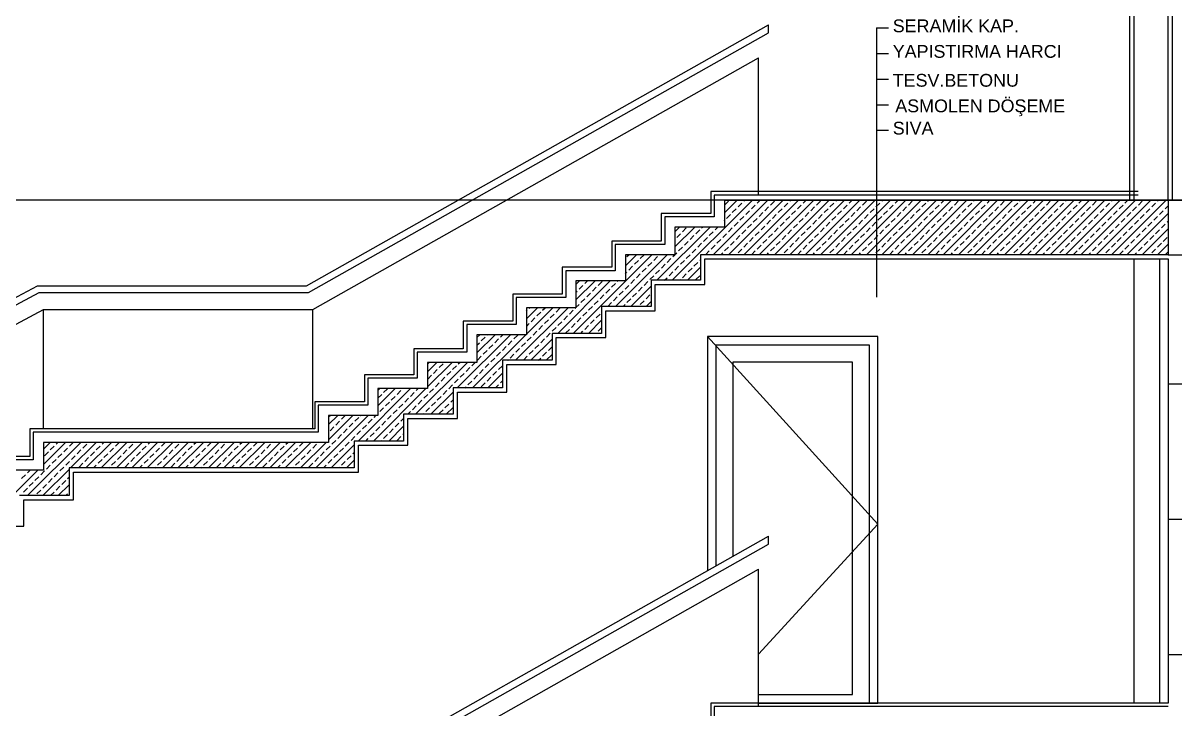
# Model space of a CAD drawing. Header units: millimetres. Extents: x 43168.9 to 43194.6, y -25545.1 to -25543.4.
# Drawn here: x 43184.3743 to 43184.6443, y -25543.894 to -25543.733 of the extents above; entities that cross this region are included whole.
import ezdxf

# ---------------------------------------------------------------- set-up
doc = ezdxf.new("R2010")
doc.units = ezdxf.units.MM
doc.header["$LTSCALE"] = 200
doc.linetypes.add('kesit_$0$HIDDEN2', pattern=[0.1875, 0.125, -0.0625])
for name, color, linetype in [('cam_sgh', 1, 'Continuous'), ('dograma_sgh', 43, 'Continuous'), ('duv_sgh', 4, 'Continuous'), ('gor-4_sgh', 17, 'Continuous'), ('kaplama-gnl_sgh', 30, 'Continuous'), ('kesit_$0$gor-2_sgh', 161, 'Continuous'), ('kesit_$0$izd-alt_sgh', 8, 'kesit_$0$HIDDEN2'), ('kesit_$0$metal-mal._sgh', 122, 'Continuous'), ('kolon-b.a_sgh', 6, 'Continuous'), ('siva_sgh', 145, 'Continuous'), ('tarama-betonarme_sgh', 223, 'Continuous'), ('yazi-malz_sgh', 7, 'Continuous')]:
    doc.layers.add(name, color=color, linetype=linetype)
doc.styles.add('1-200', font='arial.ttf', dxfattribs={"height": 60})

msp = doc.modelspace()

# ---------------------------------------------------------------- linework, layer by layer
at = {"layer": 'cam_sgh'}
for p, q in [((43184.63469, -25543.78836), (43184.63469, -25543.89256)), ((43184.64069, -25543.78836), (43184.64069, -25543.89256)), ((43184.64269, -25543.78836), (43184.64269, -25543.89256))]:
    msp.add_line(p, q, dxfattribs=at)
at = {"layer": 'dograma_sgh', "color": 145}
for p, q in [((43184.53469, -25543.80656), (43184.57469, -25543.85056)), ((43184.57469, -25543.85056), (43184.54669, -25543.88107))]:
    msp.add_line(p, q, dxfattribs=at)
at = {"layer": 'dograma_sgh'}
for p, q in [((43184.57469, -25543.80656), (43184.53469, -25543.80656)), ((43184.53469, -25543.80656), (43184.53469, -25543.86144)), ((43184.57469, -25543.89256), (43184.57469, -25543.80656)), ((43184.57269, -25543.80856), (43184.53669, -25543.80856)), ((43184.53669, -25543.80856), (43184.53669, -25543.86033)), ((43184.57269, -25543.89256), (43184.57269, -25543.80856)), ((43184.56869, -25543.81256), (43184.54069, -25543.81256)), ((43184.54069, -25543.81256), (43184.54069, -25543.8581)), ((43184.56869, -25543.89056), (43184.56869, -25543.81256)), ((43184.54669, -25543.89056), (43184.56869, -25543.89056)), ((43184.54669, -25543.89256), (43184.57469, -25543.89256))]:
    msp.add_line(p, q, dxfattribs=at)
at = {"layer": 'duv_sgh'}
for p, q in [((43184.63471, -25543.77456), (43184.63471, -25543.62513)), ((43184.64271, -25543.77456), (43184.64271, -25543.62624))]:
    msp.add_line(p, q, dxfattribs=at)
at = {"layer": 'gor-4_sgh'}
for p, q in [((43184.64269, -25543.77456), (43184.91271, -25543.77456)), ((43184.64269, -25543.78736), (43184.91271, -25543.78736)), ((43184.91271, -25543.81775), (43184.64269, -25543.81775)), ((43184.91271, -25543.8495), (43184.64269, -25543.8495)), ((43184.91271, -25543.88125), (43184.64269, -25543.88125))]:
    msp.add_line(p, q, dxfattribs=at)
msp.add_arc((43184.37569, -25545.53498), 1.9276, 69.15393, 82.24762, dxfattribs=at)
at = {"layer": 'kaplama-gnl_sgh'}
for p, q in [((43184.63571, -25543.77256), (43184.53549, -25543.77256)), ((43184.53549, -25543.77256), (43184.53549, -25543.77767)), ((43184.63571, -25543.77336), (43184.53629, -25543.77336)), ((43184.53629, -25543.77336), (43184.53629, -25543.77847)), ((43184.53549, -25543.77767), (43184.52389, -25543.77767)), ((43184.52389, -25543.77767), (43184.52389, -25543.78416)), ((43184.53629, -25543.77847), (43184.52469, -25543.77847)), ((43184.52469, -25543.77847), (43184.52469, -25543.78496)), ((43184.52389, -25543.78416), (43184.51229, -25543.78416)), ((43184.51229, -25543.78416), (43184.51229, -25543.79031)), ((43184.52469, -25543.78496), (43184.51309, -25543.78496)), ((43184.51309, -25543.78496), (43184.51309, -25543.79111)), ((43184.51229, -25543.79031), (43184.50069, -25543.79031)), ((43184.50069, -25543.79031), (43184.50069, -25543.79662)), ((43184.51309, -25543.79111), (43184.50149, -25543.79111)), ((43184.50149, -25543.79111), (43184.50149, -25543.79742)), ((43184.50069, -25543.79662), (43184.48909, -25543.79662)), ((43184.48909, -25543.79662), (43184.48909, -25543.80294)), ((43184.50149, -25543.79742), (43184.48989, -25543.79742)), ((43184.48989, -25543.79742), (43184.48989, -25543.80374)), ((43184.48909, -25543.80294), (43184.47749, -25543.80294)), ((43184.47749, -25543.80294), (43184.47749, -25543.80942)), ((43184.48989, -25543.80374), (43184.47829, -25543.80374)), ((43184.47829, -25543.80374), (43184.47829, -25543.81022)), ((43184.47749, -25543.80942), (43184.46589, -25543.80942)), ((43184.46589, -25543.80942), (43184.46589, -25543.81557)), ((43184.47829, -25543.81022), (43184.46669, -25543.81022)), ((43184.46669, -25543.81022), (43184.46669, -25543.81637)), ((43184.46589, -25543.81557), (43184.45429, -25543.81557)), ((43184.45429, -25543.81557), (43184.45429, -25543.82189)), ((43184.46669, -25543.81637), (43184.45509, -25543.81637)), ((43184.45509, -25543.81637), (43184.45509, -25543.82269)), ((43184.45429, -25543.82189), (43184.44269, -25543.82189)), ((43184.44269, -25543.82189), (43184.44269, -25543.8282)), ((43184.45509, -25543.82269), (43184.44349, -25543.82269)), ((43184.44349, -25543.82269), (43184.44349, -25543.829)), ((43184.44269, -25543.8282), (43184.37589, -25543.8282)), ((43184.37589, -25543.8282), (43184.37589, -25543.83469)), ((43184.44349, -25543.829), (43184.37669, -25543.829)), ((43184.37669, -25543.829), (43184.37669, -25543.83549)), ((43184.37589, -25543.83469), (43184.36429, -25543.83469)), ((43184.37669, -25543.83549), (43184.36509, -25543.83549)), ((43184.64271, -25543.89256), (43184.53549, -25543.89256)), ((43184.53549, -25543.89256), (43184.53549, -25543.89767)), ((43184.64271, -25543.89336), (43184.53629, -25543.89336)), ((43184.53629, -25543.89336), (43184.53629, -25543.89847))]:
    msp.add_line(p, q, dxfattribs=at)
at = {"layer": 'kesit_$0$gor-2_sgh'}
for p, q in [((43184.44224, -25543.80025), (43184.54669, -25543.74117)), ((43184.54669, -25543.77336), (43184.54669, -25543.74117)), ((43184.27469, -25543.85548), (43184.37909, -25543.80025)), ((43184.37909, -25543.8282), (43184.37909, -25543.80025)), ((43184.37909, -25543.80025), (43184.44224, -25543.80025)), ((43184.44224, -25543.8282), (43184.44224, -25543.80025)), ((43184.44224, -25543.92025), (43184.54669, -25543.86117)), ((43184.54669, -25543.89336), (43184.54669, -25543.86117))]:
    msp.add_line(p, q, dxfattribs=at)
at = {"layer": 'kesit_$0$izd-alt_sgh'}
msp.add_line((43185.17869, -25543.77456), (43183.58059, -25543.77456), dxfattribs=at)
msp.add_arc((43184.37569, -25545.53498), 1.9204, 66.5372, 82.18826, dxfattribs=at)
at = {"layer": 'kesit_$0$metal-mal._sgh'}
for p, q in [((43184.44076, -25543.79465), (43184.549, -25543.73343)), ((43184.44118, -25543.79625), (43184.549, -25543.73527)), ((43184.549, -25543.73527), (43184.549, -25543.73343)), ((43184.26909, -25543.8521), (43184.3777, -25543.79465)), ((43184.3777, -25543.79465), (43184.44076, -25543.79465)), ((43184.27069, -25543.85307), (43184.3781, -25543.79625)), ((43184.3781, -25543.79625), (43184.44118, -25543.79625)), ((43184.44076, -25543.91465), (43184.549, -25543.85343)), ((43184.549, -25543.85527), (43184.549, -25543.85343)), ((43184.44118, -25543.91625), (43184.549, -25543.85527))]:
    msp.add_line(p, q, dxfattribs=at)
at = {"layer": 'kolon-b.a_sgh'}
for p, q in [((43184.53869, -25543.77456), (43184.53869, -25543.78087)), ((43184.53869, -25543.77456), (43184.64269, -25543.77456)), ((43184.64269, -25543.77456), (43184.64269, -25543.78736)), ((43184.53869, -25543.78087), (43184.52709, -25543.78087)), ((43184.52709, -25543.78087), (43184.52709, -25543.78736)), ((43184.52709, -25543.78736), (43184.51549, -25543.78736)), ((43184.51549, -25543.78736), (43184.51549, -25543.79351)), ((43184.64269, -25543.78736), (43184.53309, -25543.78736)), ((43184.53309, -25543.78736), (43184.53309, -25543.79336)), ((43184.51549, -25543.79351), (43184.50389, -25543.79351)), ((43184.50389, -25543.79351), (43184.50389, -25543.79982)), ((43184.53309, -25543.79336), (43184.52149, -25543.79336)), ((43184.52149, -25543.79336), (43184.52149, -25543.79951)), ((43184.50389, -25543.79982), (43184.49229, -25543.79982)), ((43184.49229, -25543.79982), (43184.49229, -25543.80614)), ((43184.52149, -25543.79951), (43184.50989, -25543.79951)), ((43184.50989, -25543.79951), (43184.50989, -25543.80582)), ((43184.49229, -25543.80614), (43184.48069, -25543.80614)), ((43184.48069, -25543.80614), (43184.48069, -25543.81262)), ((43184.50989, -25543.80582), (43184.49829, -25543.80582)), ((43184.49829, -25543.80582), (43184.49829, -25543.81214)), ((43184.48069, -25543.81262), (43184.46909, -25543.81262)), ((43184.46909, -25543.81262), (43184.46909, -25543.81877)), ((43184.49829, -25543.81214), (43184.48669, -25543.81214)), ((43184.48669, -25543.81214), (43184.48669, -25543.81862)), ((43184.46909, -25543.81877), (43184.45749, -25543.81877)), ((43184.45749, -25543.81877), (43184.45749, -25543.82509)), ((43184.48669, -25543.81862), (43184.47509, -25543.81862)), ((43184.47509, -25543.81862), (43184.47509, -25543.82477)), ((43184.45749, -25543.82509), (43184.44589, -25543.82509)), ((43184.44589, -25543.82509), (43184.44589, -25543.8314)), ((43184.47509, -25543.82477), (43184.46349, -25543.82477)), ((43184.46349, -25543.82477), (43184.46349, -25543.83109)), ((43184.44589, -25543.8314), (43184.37909, -25543.8314)), ((43184.37909, -25543.8314), (43184.37909, -25543.83789)), ((43184.46349, -25543.83109), (43184.45189, -25543.83109)), ((43184.45189, -25543.83109), (43184.45189, -25543.8374)), ((43184.37909, -25543.83789), (43184.36749, -25543.83789)), ((43184.45189, -25543.8374), (43184.38509, -25543.8374)), ((43184.38509, -25543.8374), (43184.38509, -25543.84389)), ((43184.38509, -25543.84389), (43184.37349, -25543.84389))]:
    msp.add_line(p, q, dxfattribs=at)
at = {"layer": 'siva_sgh'}
for p, q in [((43184.63371, -25543.77456), (43184.63371, -25543.62419)), ((43184.64371, -25543.77456), (43184.64371, -25543.62638)), ((43184.53409, -25543.79436), (43184.53409, -25543.78836)), ((43184.53409, -25543.78836), (43184.64269, -25543.78836)), ((43184.52249, -25543.80051), (43184.52249, -25543.79436)), ((43184.52249, -25543.79436), (43184.53409, -25543.79436)), ((43184.51089, -25543.80682), (43184.51089, -25543.80051)), ((43184.51089, -25543.80051), (43184.52249, -25543.80051)), ((43184.49929, -25543.81314), (43184.49929, -25543.80682)), ((43184.49929, -25543.80682), (43184.51089, -25543.80682)), ((43184.48769, -25543.81962), (43184.48769, -25543.81314)), ((43184.48769, -25543.81314), (43184.49929, -25543.81314)), ((43184.47609, -25543.82577), (43184.47609, -25543.81962)), ((43184.47609, -25543.81962), (43184.48769, -25543.81962)), ((43184.46449, -25543.83209), (43184.46449, -25543.82577)), ((43184.46449, -25543.82577), (43184.47609, -25543.82577)), ((43184.45289, -25543.8384), (43184.45289, -25543.83209)), ((43184.45289, -25543.83209), (43184.46449, -25543.83209)), ((43184.38609, -25543.84489), (43184.38609, -25543.8384)), ((43184.38609, -25543.8384), (43184.45289, -25543.8384)), ((43184.37449, -25543.85103), (43184.37449, -25543.84489)), ((43184.37449, -25543.84489), (43184.38609, -25543.84489)), ((43184.36289, -25543.85103), (43184.37449, -25543.85103))]:
    msp.add_line(p, q, dxfattribs=at)
at = {"layer": 'tarama-betonarme_sgh'}
for p, q in [((43184.52646, -25543.79336), (43184.54526, -25543.77456)), ((43184.53606, -25543.78736), (43184.54886, -25543.77456)), ((43184.53869, -25543.77754), (43184.54167, -25543.77456)), ((43184.53874, -25543.7757), (43184.53964, -25543.7748)), ((43184.53965, -25543.78736), (43184.55245, -25543.77456)), ((43184.54188, -25543.77615), (43184.54278, -25543.77525)), ((43184.54323, -25543.7748), (43184.54347, -25543.77456)), ((43184.54324, -25543.78736), (43184.55604, -25543.77456)), ((43184.54502, -25543.7766), (43184.54592, -25543.7757)), ((43184.54637, -25543.77525), (43184.54706, -25543.77456)), ((43184.54683, -25543.78736), (43184.55963, -25543.77456)), ((43184.54951, -25543.7757), (43184.55041, -25543.7748)), ((43184.55042, -25543.78736), (43184.56322, -25543.77456)), ((43184.55266, -25543.77615), (43184.55355, -25543.77525)), ((43184.554, -25543.7748), (43184.55424, -25543.77456)), ((43184.55402, -25543.78736), (43184.56682, -25543.77456)), ((43184.5558, -25543.7766), (43184.5567, -25543.7757)), ((43184.55715, -25543.77525), (43184.55784, -25543.77456)), ((43184.55761, -25543.78736), (43184.57041, -25543.77456)), ((43184.56029, -25543.7757), (43184.56119, -25543.7748)), ((43184.5612, -25543.78736), (43184.574, -25543.77456)), ((43184.56343, -25543.77615), (43184.56433, -25543.77525)), ((43184.56478, -25543.7748), (43184.56502, -25543.77456)), ((43184.56479, -25543.78736), (43184.57759, -25543.77456)), ((43184.56658, -25543.7766), (43184.56747, -25543.7757)), ((43184.56792, -25543.77525), (43184.56861, -25543.77456)), ((43184.56839, -25543.78736), (43184.58119, -25543.77456)), ((43184.57107, -25543.7757), (43184.57196, -25543.7748)), ((43184.57198, -25543.78736), (43184.58478, -25543.77456)), ((43184.57421, -25543.77615), (43184.57511, -25543.77525)), ((43184.57556, -25543.7748), (43184.5758, -25543.77456)), ((43184.57557, -25543.78736), (43184.58837, -25543.77456)), ((43184.57735, -25543.7766), (43184.57825, -25543.7757)), ((43184.5787, -25543.77525), (43184.57939, -25543.77456)), ((43184.57916, -25543.78736), (43184.59196, -25543.77456)), ((43184.58184, -25543.7757), (43184.58274, -25543.7748)), ((43184.58275, -25543.78736), (43184.59555, -25543.77456)), ((43184.58499, -25543.77615), (43184.58588, -25543.77525)), ((43184.58633, -25543.7748), (43184.58657, -25543.77456)), ((43184.58635, -25543.78736), (43184.59915, -25543.77456)), ((43184.58813, -25543.7766), (43184.58903, -25543.7757)), ((43184.58948, -25543.77525), (43184.59017, -25543.77456)), ((43184.58994, -25543.78736), (43184.60274, -25543.77456)), ((43184.59262, -25543.7757), (43184.59352, -25543.7748)), ((43184.59353, -25543.78736), (43184.60633, -25543.77456)), ((43184.59576, -25543.77615), (43184.59666, -25543.77525)), ((43184.59711, -25543.7748), (43184.59735, -25543.77456)), ((43184.59712, -25543.78736), (43184.60992, -25543.77456)), ((43184.5989, -25543.7766), (43184.5998, -25543.7757)), ((43184.60025, -25543.77525), (43184.60094, -25543.77456)), ((43184.60071, -25543.78736), (43184.61351, -25543.77456)), ((43184.6034, -25543.7757), (43184.60429, -25543.7748)), ((43184.60431, -25543.78736), (43184.61711, -25543.77456)), ((43184.60654, -25543.77615), (43184.60744, -25543.77525)), ((43184.60789, -25543.7748), (43184.60813, -25543.77456)), ((43184.6079, -25543.78736), (43184.6207, -25543.77456)), ((43184.60968, -25543.7766), (43184.61058, -25543.7757)), ((43184.61103, -25543.77525), (43184.61172, -25543.77456)), ((43184.61149, -25543.78736), (43184.62429, -25543.77456)), ((43184.61417, -25543.7757), (43184.61507, -25543.7748)), ((43184.61508, -25543.78736), (43184.62788, -25543.77456)), ((43184.61731, -25543.77615), (43184.61821, -25543.77525)), ((43184.61866, -25543.7748), (43184.6189, -25543.77456)), ((43184.61867, -25543.78736), (43184.63147, -25543.77456)), ((43184.62046, -25543.7766), (43184.62136, -25543.7757)), ((43184.6218, -25543.77525), (43184.62249, -25543.77456)), ((43184.62227, -25543.78736), (43184.63507, -25543.77456)), ((43184.62495, -25543.7757), (43184.62585, -25543.7748)), ((43184.62586, -25543.78736), (43184.63866, -25543.77456)), ((43184.62809, -25543.77615), (43184.62899, -25543.77525)), ((43184.62944, -25543.7748), (43184.62968, -25543.77456)), ((43184.62945, -25543.78736), (43184.64225, -25543.77456)), ((43184.63123, -25543.7766), (43184.63213, -25543.7757)), ((43184.63258, -25543.77525), (43184.63327, -25543.77456)), ((43184.63572, -25543.7757), (43184.63662, -25543.7748)), ((43184.63887, -25543.77615), (43184.63977, -25543.77525)), ((43184.64021, -25543.7748), (43184.64046, -25543.77456)), ((43184.64201, -25543.7766), (43184.64269, -25543.77592)), ((43184.53919, -25543.77884), (43184.54008, -25543.77794)), ((43184.54053, -25543.77749), (43184.54143, -25543.7766)), ((43184.54233, -25543.77929), (43184.54323, -25543.77839)), ((43184.54368, -25543.77794), (43184.54457, -25543.77705)), ((43184.54682, -25543.77839), (43184.54772, -25543.77749)), ((43184.54817, -25543.77705), (43184.54906, -25543.77615)), ((43184.54996, -25543.77884), (43184.55086, -25543.77794)), ((43184.55131, -25543.77749), (43184.55221, -25543.7766)), ((43184.55311, -25543.77929), (43184.554, -25543.77839)), ((43184.55445, -25543.77794), (43184.55535, -25543.77705)), ((43184.5576, -25543.77839), (43184.55849, -25543.77749)), ((43184.55894, -25543.77705), (43184.55984, -25543.77615)), ((43184.56074, -25543.77884), (43184.56164, -25543.77794)), ((43184.56209, -25543.77749), (43184.56298, -25543.7766)), ((43184.56388, -25543.77929), (43184.56478, -25543.77839)), ((43184.56523, -25543.77794), (43184.56613, -25543.77705)), ((43184.56837, -25543.77839), (43184.56927, -25543.77749)), ((43184.56972, -25543.77705), (43184.57062, -25543.77615)), ((43184.57152, -25543.77884), (43184.57241, -25543.77794)), ((43184.57286, -25543.77749), (43184.57376, -25543.7766)), ((43184.57466, -25543.77929), (43184.57556, -25543.77839)), ((43184.57601, -25543.77794), (43184.5769, -25543.77705)), ((43184.57915, -25543.77839), (43184.58005, -25543.77749)), ((43184.5805, -25543.77705), (43184.58139, -25543.77615)), ((43184.58229, -25543.77884), (43184.58319, -25543.77794)), ((43184.58364, -25543.77749), (43184.58454, -25543.7766)), ((43184.58543, -25543.77929), (43184.58633, -25543.77839)), ((43184.58678, -25543.77794), (43184.58768, -25543.77705)), ((43184.58992, -25543.77839), (43184.59082, -25543.77749)), ((43184.59127, -25543.77705), (43184.59217, -25543.77615)), ((43184.59307, -25543.77884), (43184.59397, -25543.77794)), ((43184.59441, -25543.77749), (43184.59531, -25543.7766)), ((43184.59621, -25543.77929), (43184.59711, -25543.77839)), ((43184.59756, -25543.77794), (43184.59846, -25543.77705)), ((43184.6007, -25543.77839), (43184.6016, -25543.77749)), ((43184.60205, -25543.77705), (43184.60295, -25543.77615)), ((43184.60384, -25543.77884), (43184.60474, -25543.77794)), ((43184.60519, -25543.77749), (43184.60609, -25543.7766)), ((43184.60699, -25543.77929), (43184.60789, -25543.77839)), ((43184.60833, -25543.77794), (43184.60923, -25543.77705)), ((43184.61148, -25543.77839), (43184.61238, -25543.77749)), ((43184.61282, -25543.77705), (43184.61372, -25543.77615)), ((43184.61462, -25543.77884), (43184.61552, -25543.77794)), ((43184.61597, -25543.77749), (43184.61687, -25543.7766)), ((43184.61776, -25543.77929), (43184.61866, -25543.77839)), ((43184.61911, -25543.77794), (43184.62001, -25543.77705)), ((43184.62225, -25543.77839), (43184.62315, -25543.77749)), ((43184.6236, -25543.77705), (43184.6245, -25543.77615)), ((43184.6254, -25543.77884), (43184.62629, -25543.77794)), ((43184.62674, -25543.77749), (43184.62764, -25543.7766)), ((43184.62854, -25543.77929), (43184.62944, -25543.77839)), ((43184.62989, -25543.77794), (43184.63078, -25543.77705)), ((43184.63303, -25543.77839), (43184.63393, -25543.77749)), ((43184.63304, -25543.78736), (43184.64269, -25543.77771)), ((43184.63438, -25543.77705), (43184.63527, -25543.77615)), ((43184.63617, -25543.77884), (43184.63707, -25543.77794)), ((43184.63752, -25543.77749), (43184.63842, -25543.7766)), ((43184.63932, -25543.77929), (43184.64021, -25543.77839)), ((43184.64066, -25543.77794), (43184.64156, -25543.77705)), ((43184.52287, -25543.79336), (43184.53536, -25543.78087)), ((43184.52709, -25543.78196), (43184.52817, -25543.78087)), ((43184.52709, -25543.78555), (43184.53176, -25543.78087)), ((43184.52886, -25543.78198), (43184.52976, -25543.78109)), ((43184.53335, -25543.78109), (43184.53356, -25543.78087)), ((43184.53649, -25543.78154), (43184.53715, -25543.78087)), ((43184.53869, -25543.77934), (43184.53874, -25543.77929)), ((43184.53964, -25543.78198), (43184.54053, -25543.78109)), ((43184.54098, -25543.78064), (43184.54188, -25543.77974)), ((43184.54413, -25543.78109), (43184.54502, -25543.78019)), ((43184.54547, -25543.77974), (43184.54637, -25543.77884)), ((43184.54727, -25543.78154), (43184.54817, -25543.78064)), ((43184.54862, -25543.78019), (43184.54951, -25543.77929)), ((43184.55041, -25543.78198), (43184.55131, -25543.78109)), ((43184.55176, -25543.78064), (43184.55266, -25543.77974)), ((43184.5549, -25543.78109), (43184.5558, -25543.78019)), ((43184.55625, -25543.77974), (43184.55715, -25543.77884)), ((43184.55804, -25543.78154), (43184.55894, -25543.78064)), ((43184.55939, -25543.78019), (43184.56029, -25543.77929)), ((43184.56119, -25543.78198), (43184.56209, -25543.78109)), ((43184.56253, -25543.78064), (43184.56343, -25543.77974)), ((43184.56568, -25543.78109), (43184.56658, -25543.78019)), ((43184.56702, -25543.77974), (43184.56792, -25543.77884)), ((43184.56882, -25543.78154), (43184.56972, -25543.78064)), ((43184.57017, -25543.78019), (43184.57107, -25543.77929)), ((43184.57196, -25543.78198), (43184.57286, -25543.78109)), ((43184.57331, -25543.78064), (43184.57421, -25543.77974)), ((43184.57645, -25543.78109), (43184.57735, -25543.78019)), ((43184.5778, -25543.77974), (43184.5787, -25543.77884)), ((43184.5796, -25543.78154), (43184.5805, -25543.78064)), ((43184.58094, -25543.78019), (43184.58184, -25543.77929)), ((43184.58274, -25543.78198), (43184.58364, -25543.78109)), ((43184.58409, -25543.78064), (43184.58499, -25543.77974)), ((43184.58723, -25543.78109), (43184.58813, -25543.78019)), ((43184.58858, -25543.77974), (43184.58948, -25543.77884)), ((43184.59037, -25543.78154), (43184.59127, -25543.78064)), ((43184.59172, -25543.78019), (43184.59262, -25543.77929)), ((43184.59352, -25543.78198), (43184.59441, -25543.78109)), ((43184.59486, -25543.78064), (43184.59576, -25543.77974)), ((43184.59801, -25543.78109), (43184.5989, -25543.78019)), ((43184.59935, -25543.77974), (43184.60025, -25543.77884)), ((43184.60115, -25543.78154), (43184.60205, -25543.78064)), ((43184.6025, -25543.78019), (43184.6034, -25543.77929)), ((43184.60429, -25543.78198), (43184.60519, -25543.78109)), ((43184.60564, -25543.78064), (43184.60654, -25543.77974)), ((43184.60878, -25543.78109), (43184.60968, -25543.78019)), ((43184.61013, -25543.77974), (43184.61103, -25543.77884)), ((43184.61193, -25543.78154), (43184.61282, -25543.78064)), ((43184.61327, -25543.78019), (43184.61417, -25543.77929)), ((43184.61507, -25543.78198), (43184.61597, -25543.78109)), ((43184.61642, -25543.78064), (43184.61731, -25543.77974)), ((43184.61956, -25543.78109), (43184.62046, -25543.78019)), ((43184.62091, -25543.77974), (43184.6218, -25543.77884)), ((43184.6227, -25543.78154), (43184.6236, -25543.78064)), ((43184.62405, -25543.78019), (43184.62495, -25543.77929)), ((43184.62585, -25543.78198), (43184.62674, -25543.78109)), ((43184.62719, -25543.78064), (43184.62809, -25543.77974)), ((43184.63034, -25543.78109), (43184.63123, -25543.78019)), ((43184.63168, -25543.77974), (43184.63258, -25543.77884)), ((43184.63348, -25543.78154), (43184.63438, -25543.78064)), ((43184.63483, -25543.78019), (43184.63572, -25543.77929)), ((43184.63662, -25543.78198), (43184.63752, -25543.78109)), ((43184.63664, -25543.78736), (43184.64269, -25543.7813)), ((43184.63797, -25543.78064), (43184.63887, -25543.77974)), ((43184.64111, -25543.78109), (43184.64201, -25543.78019)), ((43184.64246, -25543.77974), (43184.64269, -25543.77951)), ((43184.52751, -25543.78333), (43184.52841, -25543.78243)), ((43184.53065, -25543.78378), (43184.53155, -25543.78288)), ((43184.532, -25543.78243), (43184.5329, -25543.78154)), ((43184.5338, -25543.78423), (43184.5347, -25543.78333)), ((43184.53515, -25543.78288), (43184.53604, -25543.78198)), ((43184.53694, -25543.78468), (43184.53784, -25543.78378)), ((43184.53829, -25543.78333), (43184.53919, -25543.78243)), ((43184.54143, -25543.78378), (43184.54233, -25543.78288)), ((43184.54278, -25543.78243), (43184.54368, -25543.78154)), ((43184.54457, -25543.78423), (43184.54547, -25543.78333)), ((43184.54592, -25543.78288), (43184.54682, -25543.78198)), ((43184.54772, -25543.78468), (43184.54862, -25543.78378)), ((43184.54906, -25543.78333), (43184.54996, -25543.78243)), ((43184.55221, -25543.78378), (43184.55311, -25543.78288)), ((43184.55355, -25543.78243), (43184.55445, -25543.78154)), ((43184.55535, -25543.78423), (43184.55625, -25543.78333)), ((43184.5567, -25543.78288), (43184.5576, -25543.78198)), ((43184.55849, -25543.78468), (43184.55939, -25543.78378)), ((43184.55984, -25543.78333), (43184.56074, -25543.78243)), ((43184.56298, -25543.78378), (43184.56388, -25543.78288)), ((43184.56433, -25543.78243), (43184.56523, -25543.78154)), ((43184.56613, -25543.78423), (43184.56702, -25543.78333)), ((43184.56747, -25543.78288), (43184.56837, -25543.78198)), ((43184.56927, -25543.78468), (43184.57017, -25543.78378)), ((43184.57062, -25543.78333), (43184.57152, -25543.78243)), ((43184.57376, -25543.78378), (43184.57466, -25543.78288)), ((43184.57511, -25543.78243), (43184.57601, -25543.78154)), ((43184.5769, -25543.78423), (43184.5778, -25543.78333)), ((43184.57825, -25543.78288), (43184.57915, -25543.78198)), ((43184.58005, -25543.78468), (43184.58094, -25543.78378)), ((43184.58139, -25543.78333), (43184.58229, -25543.78243)), ((43184.58454, -25543.78378), (43184.58543, -25543.78288)), ((43184.58588, -25543.78243), (43184.58678, -25543.78154)), ((43184.58768, -25543.78423), (43184.58858, -25543.78333)), ((43184.58903, -25543.78288), (43184.58992, -25543.78198)), ((43184.59082, -25543.78468), (43184.59172, -25543.78378)), ((43184.59217, -25543.78333), (43184.59307, -25543.78243)), ((43184.59531, -25543.78378), (43184.59621, -25543.78288)), ((43184.59666, -25543.78243), (43184.59756, -25543.78154)), ((43184.59846, -25543.78423), (43184.59935, -25543.78333)), ((43184.5998, -25543.78288), (43184.6007, -25543.78198)), ((43184.6016, -25543.78468), (43184.6025, -25543.78378)), ((43184.60295, -25543.78333), (43184.60384, -25543.78243)), ((43184.60609, -25543.78378), (43184.60699, -25543.78288)), ((43184.60744, -25543.78243), (43184.60833, -25543.78154)), ((43184.60923, -25543.78423), (43184.61013, -25543.78333)), ((43184.61058, -25543.78288), (43184.61148, -25543.78198)), ((43184.61238, -25543.78468), (43184.61327, -25543.78378)), ((43184.61372, -25543.78333), (43184.61462, -25543.78243)), ((43184.61687, -25543.78378), (43184.61776, -25543.78288)), ((43184.61821, -25543.78243), (43184.61911, -25543.78154)), ((43184.62001, -25543.78423), (43184.62091, -25543.78333)), ((43184.62136, -25543.78288), (43184.62225, -25543.78198)), ((43184.62315, -25543.78468), (43184.62405, -25543.78378)), ((43184.6245, -25543.78333), (43184.6254, -25543.78243)), ((43184.62764, -25543.78378), (43184.62854, -25543.78288)), ((43184.62899, -25543.78243), (43184.62989, -25543.78154)), ((43184.63078, -25543.78423), (43184.63168, -25543.78333)), ((43184.63213, -25543.78288), (43184.63303, -25543.78198)), ((43184.63393, -25543.78468), (43184.63483, -25543.78378)), ((43184.63527, -25543.78333), (43184.63617, -25543.78243)), ((43184.63842, -25543.78378), (43184.63932, -25543.78288)), ((43184.63977, -25543.78243), (43184.64066, -25543.78154)), ((43184.64156, -25543.78423), (43184.64246, -25543.78333)), ((43184.52796, -25543.78647), (43184.52886, -25543.78558)), ((43184.52931, -25543.78513), (43184.53021, -25543.78423)), ((43184.5311, -25543.78692), (43184.532, -25543.78603)), ((43184.53245, -25543.78558), (43184.53335, -25543.78468)), ((43184.53426, -25543.78736), (43184.53515, -25543.78647)), ((43184.53559, -25543.78603), (43184.53649, -25543.78513)), ((43184.53874, -25543.78647), (43184.53964, -25543.78558)), ((43184.54008, -25543.78513), (43184.54098, -25543.78423)), ((43184.54188, -25543.78692), (43184.54278, -25543.78603)), ((43184.54323, -25543.78558), (43184.54413, -25543.78468)), ((43184.54504, -25543.78736), (43184.54592, -25543.78647)), ((43184.54637, -25543.78603), (43184.54727, -25543.78513)), ((43184.54951, -25543.78647), (43184.55041, -25543.78558)), ((43184.55086, -25543.78513), (43184.55176, -25543.78423)), ((43184.55266, -25543.78692), (43184.55355, -25543.78603)), ((43184.554, -25543.78558), (43184.5549, -25543.78468)), ((43184.55581, -25543.78736), (43184.5567, -25543.78647)), ((43184.55715, -25543.78603), (43184.55804, -25543.78513)), ((43184.56029, -25543.78647), (43184.56119, -25543.78558)), ((43184.56164, -25543.78513), (43184.56253, -25543.78423)), ((43184.56343, -25543.78692), (43184.56433, -25543.78603)), ((43184.56478, -25543.78558), (43184.56568, -25543.78468)), ((43184.56659, -25543.78736), (43184.56747, -25543.78647)), ((43184.56792, -25543.78603), (43184.56882, -25543.78513)), ((43184.57107, -25543.78647), (43184.57196, -25543.78558)), ((43184.57241, -25543.78513), (43184.57331, -25543.78423)), ((43184.57421, -25543.78692), (43184.57511, -25543.78603)), ((43184.57556, -25543.78558), (43184.57645, -25543.78468)), ((43184.57737, -25543.78736), (43184.57825, -25543.78647)), ((43184.5787, -25543.78603), (43184.5796, -25543.78513)), ((43184.58184, -25543.78647), (43184.58274, -25543.78558)), ((43184.58319, -25543.78513), (43184.58409, -25543.78423)), ((43184.58499, -25543.78692), (43184.58588, -25543.78603)), ((43184.58633, -25543.78558), (43184.58723, -25543.78468)), ((43184.58814, -25543.78736), (43184.58903, -25543.78647)), ((43184.58948, -25543.78603), (43184.59037, -25543.78513)), ((43184.59262, -25543.78647), (43184.59352, -25543.78558)), ((43184.59397, -25543.78513), (43184.59486, -25543.78423)), ((43184.59576, -25543.78692), (43184.59666, -25543.78603)), ((43184.59711, -25543.78558), (43184.59801, -25543.78468)), ((43184.59892, -25543.78736), (43184.5998, -25543.78647)), ((43184.60025, -25543.78603), (43184.60115, -25543.78513)), ((43184.6034, -25543.78647), (43184.60429, -25543.78558)), ((43184.60474, -25543.78513), (43184.60564, -25543.78423)), ((43184.60654, -25543.78692), (43184.60744, -25543.78603)), ((43184.60789, -25543.78558), (43184.60878, -25543.78468)), ((43184.60969, -25543.78736), (43184.61058, -25543.78647)), ((43184.61103, -25543.78603), (43184.61193, -25543.78513)), ((43184.61417, -25543.78647), (43184.61507, -25543.78558)), ((43184.61552, -25543.78513), (43184.61642, -25543.78423)), ((43184.61731, -25543.78692), (43184.61821, -25543.78603)), ((43184.61866, -25543.78558), (43184.61956, -25543.78468)), ((43184.62047, -25543.78736), (43184.62136, -25543.78647)), ((43184.6218, -25543.78603), (43184.6227, -25543.78513)), ((43184.62495, -25543.78647), (43184.62585, -25543.78558)), ((43184.62629, -25543.78513), (43184.62719, -25543.78423)), ((43184.62809, -25543.78692), (43184.62899, -25543.78603)), ((43184.62944, -25543.78558), (43184.63034, -25543.78468)), ((43184.63125, -25543.78736), (43184.63213, -25543.78647)), ((43184.63258, -25543.78603), (43184.63348, -25543.78513)), ((43184.63572, -25543.78647), (43184.63662, -25543.78558)), ((43184.63707, -25543.78513), (43184.63797, -25543.78423)), ((43184.63887, -25543.78692), (43184.63977, -25543.78603)), ((43184.64021, -25543.78558), (43184.64111, -25543.78468)), ((43184.64023, -25543.78736), (43184.64269, -25543.7849)), ((43184.64202, -25543.78736), (43184.64269, -25543.78669)), ((43184.50322, -25543.80582), (43184.52169, -25543.78736)), ((43184.51313, -25543.79951), (43184.52528, -25543.78736)), ((43184.51549, -25543.78996), (43184.5181, -25543.78736)), ((43184.51584, -25543.78782), (43184.5163, -25543.78736)), ((43184.51763, -25543.78962), (43184.51853, -25543.78872)), ((43184.51898, -25543.78827), (43184.51988, -25543.78737)), ((43184.52078, -25543.79007), (43184.52167, -25543.78917)), ((43184.52212, -25543.78872), (43184.52302, -25543.78782)), ((43184.52347, -25543.78737), (43184.52348, -25543.78736)), ((43184.52527, -25543.78917), (43184.52616, -25543.78827)), ((43184.52661, -25543.78782), (43184.52708, -25543.78736)), ((43184.52709, -25543.78734), (43184.52751, -25543.78692)), ((43184.52841, -25543.78962), (43184.52931, -25543.78872)), ((43184.52976, -25543.78827), (43184.53065, -25543.78737)), ((43184.53155, -25543.79007), (43184.53245, -25543.78917)), ((43184.5329, -25543.78872), (43184.53309, -25543.78853)), ((43184.53785, -25543.78736), (43184.53829, -25543.78692)), ((43184.54863, -25543.78736), (43184.54906, -25543.78692)), ((43184.55941, -25543.78736), (43184.55984, -25543.78692)), ((43184.57018, -25543.78736), (43184.57062, -25543.78692)), ((43184.58096, -25543.78736), (43184.58139, -25543.78692)), ((43184.59173, -25543.78736), (43184.59217, -25543.78692)), ((43184.60251, -25543.78736), (43184.60295, -25543.78692)), ((43184.61329, -25543.78736), (43184.61372, -25543.78692)), ((43184.62406, -25543.78736), (43184.6245, -25543.78692)), ((43184.63484, -25543.78736), (43184.63527, -25543.78692)), ((43184.51549, -25543.79176), (43184.51584, -25543.79141)), ((43184.51629, -25543.79096), (43184.51718, -25543.79007)), ((43184.51808, -25543.79276), (43184.51898, -25543.79186)), ((43184.51943, -25543.79141), (43184.52033, -25543.79052)), ((43184.52257, -25543.79186), (43184.52347, -25543.79096)), ((43184.52392, -25543.79052), (43184.52482, -25543.78962)), ((43184.52572, -25543.79231), (43184.52661, -25543.79141)), ((43184.52706, -25543.79096), (43184.52796, -25543.79007)), ((43184.52886, -25543.79276), (43184.52976, -25543.79186)), ((43184.53006, -25543.79336), (43184.53309, -25543.79032)), ((43184.53021, -25543.79141), (43184.5311, -25543.79052)), ((43184.49963, -25543.80582), (43184.51195, -25543.79351)), ((43184.50389, -25543.79438), (43184.50476, -25543.79351)), ((43184.50389, -25543.79797), (43184.50836, -25543.79351)), ((43184.50461, -25543.79545), (43184.50551, -25543.79456)), ((43184.50596, -25543.79411), (43184.50656, -25543.79351)), ((43184.5091, -25543.79456), (43184.51, -25543.79366)), ((43184.51225, -25543.79501), (43184.51314, -25543.79411)), ((43184.51359, -25543.79366), (43184.51374, -25543.79351)), ((43184.51539, -25543.79545), (43184.51629, -25543.79456)), ((43184.51672, -25543.79951), (43184.52149, -25543.79474)), ((43184.51674, -25543.79411), (43184.51763, -25543.79321)), ((43184.51988, -25543.79456), (43184.52078, -25543.79366)), ((43184.52123, -25543.79321), (43184.52212, -25543.79231)), ((43184.52467, -25543.79336), (43184.52527, -25543.79276)), ((43184.52826, -25543.79336), (43184.52841, -25543.79321)), ((43184.532, -25543.79321), (43184.5329, -25543.79231)), ((43184.50389, -25543.79618), (43184.50416, -25543.7959)), ((43184.50641, -25543.79725), (43184.50731, -25543.79635)), ((43184.50776, -25543.7959), (43184.50865, -25543.79501)), ((43184.50955, -25543.7977), (43184.51045, -25543.7968)), ((43184.5109, -25543.79635), (43184.5118, -25543.79545)), ((43184.51269, -25543.79815), (43184.51359, -25543.79725)), ((43184.51404, -25543.7968), (43184.51494, -25543.7959)), ((43184.51718, -25543.79725), (43184.51808, -25543.79635)), ((43184.51853, -25543.7959), (43184.51943, -25543.79501)), ((43184.52033, -25543.7977), (43184.52123, -25543.7968)), ((43184.48972, -25543.81214), (43184.50204, -25543.79982)), ((43184.49229, -25543.80239), (43184.49486, -25543.79982)), ((43184.49229, -25543.80598), (43184.49845, -25543.79982)), ((43184.49294, -25543.79994), (43184.49306, -25543.79982)), ((43184.49608, -25543.80039), (43184.49665, -25543.79982)), ((43184.49922, -25543.80084), (43184.50012, -25543.79994)), ((43184.50371, -25543.79994), (43184.50384, -25543.79982)), ((43184.50389, -25543.79977), (43184.50461, -25543.79905)), ((43184.50506, -25543.7986), (43184.50596, -25543.7977)), ((43184.50686, -25543.80039), (43184.50776, -25543.7995)), ((43184.5082, -25543.79905), (43184.5091, -25543.79815)), ((43184.51135, -25543.7995), (43184.51225, -25543.7986)), ((43184.51493, -25543.79951), (43184.51539, -25543.79905)), ((43184.51584, -25543.7986), (43184.51674, -25543.7977)), ((43184.51852, -25543.79951), (43184.51853, -25543.7995)), ((43184.51898, -25543.79905), (43184.51988, -25543.79815)), ((43184.52032, -25543.79951), (43184.52149, -25543.79833)), ((43184.49229, -25543.80059), (43184.49249, -25543.80039)), ((43184.49339, -25543.80309), (43184.49428, -25543.80219)), ((43184.49473, -25543.80174), (43184.49563, -25543.80084)), ((43184.49653, -25543.80354), (43184.49743, -25543.80264)), ((43184.49788, -25543.80219), (43184.49878, -25543.80129)), ((43184.50102, -25543.80264), (43184.50192, -25543.80174)), ((43184.50237, -25543.80129), (43184.50327, -25543.80039)), ((43184.50416, -25543.80309), (43184.50506, -25543.80219)), ((43184.50551, -25543.80174), (43184.50641, -25543.80084)), ((43184.50682, -25543.80582), (43184.50989, -25543.80275)), ((43184.50731, -25543.80354), (43184.5082, -25543.80264)), ((43184.50865, -25543.80219), (43184.50955, -25543.80129)), ((43184.49229, -25543.80418), (43184.49294, -25543.80354)), ((43184.49384, -25543.80623), (43184.49473, -25543.80533)), ((43184.49518, -25543.80488), (43184.49608, -25543.80399)), ((43184.49833, -25543.80533), (43184.49922, -25543.80443)), ((43184.49967, -25543.80399), (43184.50057, -25543.80309)), ((43184.50147, -25543.80578), (43184.50237, -25543.80488)), ((43184.50282, -25543.80443), (43184.50371, -25543.80354)), ((43184.50502, -25543.80582), (43184.50551, -25543.80533)), ((43184.50596, -25543.80488), (43184.50686, -25543.80399)), ((43184.5091, -25543.80533), (43184.50989, -25543.80454)), ((43184.47606, -25543.81862), (43184.48854, -25543.80614)), ((43184.47965, -25543.81862), (43184.49213, -25543.80614)), ((43184.48069, -25543.8068), (43184.48136, -25543.80614)), ((43184.48069, -25543.8104), (43184.48495, -25543.80614)), ((43184.48069, -25543.8086), (43184.48126, -25543.80803)), ((43184.48171, -25543.80758), (43184.48261, -25543.80668)), ((43184.48306, -25543.80623), (43184.48315, -25543.80614)), ((43184.48486, -25543.80803), (43184.48575, -25543.80713)), ((43184.4862, -25543.80668), (43184.48674, -25543.80614)), ((43184.488, -25543.80848), (43184.4889, -25543.80758)), ((43184.48935, -25543.80713), (43184.49024, -25543.80623)), ((43184.49114, -25543.80892), (43184.49204, -25543.80803)), ((43184.49249, -25543.80758), (43184.49339, -25543.80668)), ((43184.49332, -25543.81214), (43184.49829, -25543.80716)), ((43184.49563, -25543.80803), (43184.49653, -25543.80713)), ((43184.49698, -25543.80668), (43184.49788, -25543.80578)), ((43184.50861, -25543.80582), (43184.50865, -25543.80578)), ((43184.48216, -25543.81072), (43184.48306, -25543.80982)), ((43184.48351, -25543.80937), (43184.48441, -25543.80848)), ((43184.4853, -25543.81117), (43184.4862, -25543.81027)), ((43184.48665, -25543.80982), (43184.48755, -25543.80892)), ((43184.48845, -25543.81162), (43184.48935, -25543.81072)), ((43184.48979, -25543.81027), (43184.49069, -25543.80937)), ((43184.49294, -25543.81072), (43184.49384, -25543.80982)), ((43184.49428, -25543.80937), (43184.49518, -25543.80848)), ((43184.49608, -25543.81117), (43184.49698, -25543.81027)), ((43184.49691, -25543.81214), (43184.49829, -25543.81076)), ((43184.49743, -25543.80982), (43184.49829, -25543.80896)), ((43184.46632, -25543.82477), (43184.47846, -25543.81262)), ((43184.46909, -25543.81481), (43184.47128, -25543.81262)), ((43184.46909, -25543.8184), (43184.47487, -25543.81262)), ((43184.46909, -25543.81302), (43184.46948, -25543.81262)), ((43184.47183, -25543.81386), (43184.47273, -25543.81297)), ((43184.47498, -25543.81431), (43184.47588, -25543.81342)), ((43184.47632, -25543.81297), (43184.47667, -25543.81262)), ((43184.47947, -25543.81342), (43184.48026, -25543.81262)), ((43184.48081, -25543.81207), (43184.48171, -25543.81117)), ((43184.48261, -25543.81386), (43184.48351, -25543.81297)), ((43184.48396, -25543.81252), (43184.48486, -25543.81162)), ((43184.48575, -25543.81431), (43184.48665, -25543.81342)), ((43184.48793, -25543.81214), (43184.488, -25543.81207)), ((43184.49159, -25543.81207), (43184.49249, -25543.81117)), ((43184.49511, -25543.81214), (43184.49563, -25543.81162)), ((43184.46914, -25543.81656), (43184.47004, -25543.81566)), ((43184.47049, -25543.81521), (43184.47139, -25543.81431)), ((43184.47228, -25543.81701), (43184.47318, -25543.81611)), ((43184.47363, -25543.81566), (43184.47453, -25543.81476)), ((43184.47677, -25543.81611), (43184.47767, -25543.81521)), ((43184.47812, -25543.81476), (43184.47902, -25543.81386)), ((43184.47992, -25543.81656), (43184.48081, -25543.81566)), ((43184.48126, -25543.81521), (43184.48216, -25543.81431)), ((43184.48306, -25543.81701), (43184.48396, -25543.81611)), ((43184.48324, -25543.81862), (43184.48669, -25543.81517)), ((43184.48441, -25543.81566), (43184.4853, -25543.81476)), ((43184.45282, -25543.83109), (43184.46513, -25543.81877)), ((43184.45641, -25543.83109), (43184.46872, -25543.81877)), ((43184.45749, -25543.81923), (43184.45795, -25543.81877)), ((43184.45749, -25543.82282), (43184.46154, -25543.81877)), ((43184.45881, -25543.8197), (43184.45971, -25543.8188)), ((43184.4633, -25543.8188), (43184.46334, -25543.81877)), ((43184.46645, -25543.81925), (43184.46693, -25543.81877)), ((43184.46959, -25543.8197), (43184.47049, -25543.8188)), ((43184.47094, -25543.81835), (43184.47183, -25543.81746)), ((43184.47408, -25543.8188), (43184.47498, -25543.81791)), ((43184.47543, -25543.81746), (43184.47632, -25543.81656)), ((43184.47785, -25543.81862), (43184.47812, -25543.81835)), ((43184.47857, -25543.81791), (43184.47947, -25543.81701)), ((43184.48171, -25543.81835), (43184.48261, -25543.81746)), ((43184.48504, -25543.81862), (43184.48575, -25543.81791)), ((43184.4862, -25543.81746), (43184.48669, -25543.81697)), ((43184.45749, -25543.82102), (43184.45836, -25543.82015)), ((43184.46061, -25543.8215), (43184.46151, -25543.8206)), ((43184.46196, -25543.82015), (43184.46285, -25543.81925)), ((43184.46375, -25543.82195), (43184.46465, -25543.82105)), ((43184.4651, -25543.8206), (43184.466, -25543.8197)), ((43184.4669, -25543.8224), (43184.46779, -25543.8215)), ((43184.46824, -25543.82105), (43184.46914, -25543.82015)), ((43184.46991, -25543.82477), (43184.47509, -25543.81959)), ((43184.47139, -25543.8215), (43184.47228, -25543.8206)), ((43184.47273, -25543.82015), (43184.47363, -25543.81925)), ((43184.47453, -25543.82195), (43184.47509, -25543.82138)), ((43184.45791, -25543.82419), (43184.45881, -25543.82329)), ((43184.45926, -25543.82284), (43184.46016, -25543.82195)), ((43184.46106, -25543.82464), (43184.46196, -25543.82374)), ((43184.4624, -25543.82329), (43184.4633, -25543.8224)), ((43184.46452, -25543.82477), (43184.4651, -25543.82419)), ((43184.46555, -25543.82374), (43184.46645, -25543.82284)), ((43184.46869, -25543.82419), (43184.46959, -25543.82329)), ((43184.47004, -25543.82284), (43184.47094, -25543.82195)), ((43184.47183, -25543.82464), (43184.47273, -25543.82374)), ((43184.47318, -25543.82329), (43184.47408, -25543.8224)), ((43184.4735, -25543.82477), (43184.47509, -25543.82318)), ((43184.44291, -25543.8374), (43184.45522, -25543.82509)), ((43184.44589, -25543.82724), (43184.44804, -25543.82509)), ((43184.44589, -25543.83083), (43184.45163, -25543.82509)), ((43184.44589, -25543.82544), (43184.44624, -25543.82509)), ((43184.44759, -25543.82733), (43184.44849, -25543.82644)), ((43184.44893, -25543.82599), (43184.44983, -25543.82509)), ((43184.45073, -25543.82778), (43184.45163, -25543.82689)), ((43184.45208, -25543.82644), (43184.45298, -25543.82554)), ((43184.45342, -25543.82509), (43184.45343, -25543.82509)), ((43184.45522, -25543.82689), (43184.45612, -25543.82599)), ((43184.45657, -25543.82554), (43184.45702, -25543.82509)), ((43184.45836, -25543.82733), (43184.45926, -25543.82644)), ((43184.45971, -25543.82599), (43184.46061, -25543.82509)), ((43184.46151, -25543.82778), (43184.4624, -25543.82689)), ((43184.46285, -25543.82644), (43184.46349, -25543.8258)), ((43184.46811, -25543.82477), (43184.46824, -25543.82464)), ((43184.44624, -25543.82868), (43184.44714, -25543.82778)), ((43184.44804, -25543.83048), (43184.44893, -25543.82958)), ((43184.44938, -25543.82913), (43184.45028, -25543.82823)), ((43184.45253, -25543.82958), (43184.45342, -25543.82868)), ((43184.45387, -25543.82823), (43184.45477, -25543.82733)), ((43184.45567, -25543.83003), (43184.45657, -25543.82913)), ((43184.45702, -25543.82868), (43184.45791, -25543.82778)), ((43184.45881, -25543.83048), (43184.45971, -25543.82958)), ((43184.46, -25543.83109), (43184.46349, -25543.8276)), ((43184.46016, -25543.82913), (43184.46106, -25543.82823)), ((43184.4633, -25543.82958), (43184.46349, -25543.82939)), ((43184.37536, -25543.84389), (43184.38784, -25543.8314)), ((43184.37909, -25543.83297), (43184.38066, -25543.8314)), ((43184.37909, -25543.83656), (43184.38425, -25543.8314)), ((43184.38068, -25543.83317), (43184.38158, -25543.83227)), ((43184.38203, -25543.83182), (43184.38246, -25543.8314)), ((43184.38517, -25543.83227), (43184.38605, -25543.8314)), ((43184.38544, -25543.8374), (43184.39144, -25543.8314)), ((43184.38832, -25543.83272), (43184.38922, -25543.83182)), ((43184.38903, -25543.8374), (43184.39503, -25543.8314)), ((43184.39146, -25543.83317), (43184.39236, -25543.83227)), ((43184.39262, -25543.8374), (43184.39862, -25543.8314)), ((43184.39281, -25543.83182), (43184.39323, -25543.8314)), ((43184.39595, -25543.83227), (43184.39682, -25543.8314)), ((43184.39621, -25543.8374), (43184.40221, -25543.8314)), ((43184.39909, -25543.83272), (43184.39999, -25543.83182)), ((43184.3998, -25543.8374), (43184.4058, -25543.8314)), ((43184.40224, -25543.83317), (43184.40314, -25543.83227)), ((43184.4034, -25543.8374), (43184.4094, -25543.8314)), ((43184.40358, -25543.83182), (43184.40401, -25543.8314)), ((43184.40673, -25543.83227), (43184.4076, -25543.8314)), ((43184.40699, -25543.8374), (43184.41299, -25543.8314)), ((43184.40987, -25543.83272), (43184.41077, -25543.83182)), ((43184.41058, -25543.8374), (43184.41658, -25543.8314)), ((43184.41301, -25543.83317), (43184.41391, -25543.83227)), ((43184.41417, -25543.8374), (43184.42017, -25543.8314)), ((43184.41436, -25543.83182), (43184.41478, -25543.8314)), ((43184.4175, -25543.83227), (43184.41838, -25543.8314)), ((43184.41776, -25543.8374), (43184.42376, -25543.8314)), ((43184.42065, -25543.83272), (43184.42154, -25543.83182)), ((43184.42136, -25543.8374), (43184.42736, -25543.8314)), ((43184.42379, -25543.83317), (43184.42469, -25543.83227)), ((43184.42495, -25543.8374), (43184.43095, -25543.8314)), ((43184.42514, -25543.83182), (43184.42556, -25543.8314)), ((43184.42828, -25543.83227), (43184.42915, -25543.8314)), ((43184.42854, -25543.8374), (43184.43454, -25543.8314)), ((43184.43142, -25543.83272), (43184.43232, -25543.83182)), ((43184.43213, -25543.8374), (43184.43813, -25543.8314)), ((43184.43457, -25543.83317), (43184.43546, -25543.83227)), ((43184.43572, -25543.8374), (43184.44172, -25543.8314)), ((43184.43591, -25543.83182), (43184.43634, -25543.8314)), ((43184.43906, -25543.83227), (43184.43993, -25543.8314)), ((43184.43932, -25543.8374), (43184.44532, -25543.8314)), ((43184.4422, -25543.83272), (43184.4431, -25543.83182)), ((43184.44534, -25543.83317), (43184.44624, -25543.83227)), ((43184.4465, -25543.8374), (43184.45189, -25543.83201)), ((43184.44669, -25543.83182), (43184.44759, -25543.83093)), ((43184.44983, -25543.83227), (43184.45073, -25543.83138)), ((43184.45118, -25543.83093), (43184.45208, -25543.83003)), ((43184.45461, -25543.83109), (43184.45522, -25543.83048)), ((43184.45821, -25543.83109), (43184.45836, -25543.83093)), ((43184.46196, -25543.83093), (43184.46285, -25543.83003)), ((43184.37934, -25543.83452), (43184.38024, -25543.83362)), ((43184.38248, -25543.83497), (43184.38338, -25543.83407)), ((43184.38383, -25543.83362), (43184.38473, -25543.83272)), ((43184.38562, -25543.83542), (43184.38652, -25543.83452)), ((43184.38697, -25543.83407), (43184.38787, -25543.83317)), ((43184.38877, -25543.83587), (43184.38966, -25543.83497)), ((43184.39011, -25543.83452), (43184.39101, -25543.83362)), ((43184.39326, -25543.83497), (43184.39416, -25543.83407)), ((43184.3946, -25543.83362), (43184.3955, -25543.83272)), ((43184.3964, -25543.83542), (43184.3973, -25543.83452)), ((43184.39775, -25543.83407), (43184.39865, -25543.83317)), ((43184.39954, -25543.83587), (43184.40044, -25543.83497)), ((43184.40089, -25543.83452), (43184.40179, -25543.83362)), ((43184.40403, -25543.83497), (43184.40493, -25543.83407)), ((43184.40538, -25543.83362), (43184.40628, -25543.83272)), ((43184.40718, -25543.83542), (43184.40807, -25543.83452)), ((43184.40852, -25543.83407), (43184.40942, -25543.83317)), ((43184.41032, -25543.83587), (43184.41122, -25543.83497)), ((43184.41167, -25543.83452), (43184.41256, -25543.83362)), ((43184.41481, -25543.83497), (43184.41571, -25543.83407)), ((43184.41616, -25543.83362), (43184.41705, -25543.83272)), ((43184.41795, -25543.83542), (43184.41885, -25543.83452)), ((43184.4193, -25543.83407), (43184.4202, -25543.83317)), ((43184.4211, -25543.83587), (43184.42199, -25543.83497)), ((43184.42244, -25543.83452), (43184.42334, -25543.83362)), ((43184.42559, -25543.83497), (43184.42648, -25543.83407)), ((43184.42693, -25543.83362), (43184.42783, -25543.83272)), ((43184.42873, -25543.83542), (43184.42963, -25543.83452)), ((43184.43008, -25543.83407), (43184.43097, -25543.83317)), ((43184.43187, -25543.83587), (43184.43277, -25543.83497)), ((43184.43322, -25543.83452), (43184.43412, -25543.83362)), ((43184.43636, -25543.83497), (43184.43726, -25543.83407)), ((43184.43771, -25543.83362), (43184.43861, -25543.83272)), ((43184.43951, -25543.83542), (43184.4404, -25543.83452)), ((43184.44085, -25543.83407), (43184.44175, -25543.83317)), ((43184.44265, -25543.83587), (43184.44355, -25543.83497)), ((43184.444, -25543.83452), (43184.44489, -25543.83362)), ((43184.44714, -25543.83497), (43184.44804, -25543.83407)), ((43184.44849, -25543.83362), (43184.44938, -25543.83272)), ((43184.45028, -25543.83542), (43184.45118, -25543.83452)), ((43184.45163, -25543.83407), (43184.45189, -25543.83381)), ((43184.36562, -25543.85003), (43184.37777, -25543.83789)), ((43184.3753, -25543.83856), (43184.37597, -25543.83789)), ((43184.37844, -25543.83901), (43184.37934, -25543.83811)), ((43184.37895, -25543.84389), (43184.38509, -25543.83775)), ((43184.37979, -25543.83766), (43184.38068, -25543.83676)), ((43184.38113, -25543.83631), (43184.38203, -25543.83542)), ((43184.38293, -25543.83811), (43184.38383, -25543.83721)), ((43184.38428, -25543.83676), (43184.38517, -25543.83587)), ((43184.38742, -25543.83721), (43184.38832, -25543.83631)), ((43184.39082, -25543.8374), (43184.39146, -25543.83676)), ((43184.39191, -25543.83631), (43184.39281, -25543.83542)), ((43184.39442, -25543.8374), (43184.3946, -25543.83721)), ((43184.39505, -25543.83676), (43184.39595, -25543.83587)), ((43184.3982, -25543.83721), (43184.39909, -25543.83631)), ((43184.4016, -25543.8374), (43184.40224, -25543.83676)), ((43184.40269, -25543.83631), (43184.40358, -25543.83542)), ((43184.40519, -25543.8374), (43184.40538, -25543.83721)), ((43184.40583, -25543.83676), (43184.40673, -25543.83587)), ((43184.40897, -25543.83721), (43184.40987, -25543.83631)), ((43184.41238, -25543.8374), (43184.41301, -25543.83676)), ((43184.41346, -25543.83631), (43184.41436, -25543.83542)), ((43184.41597, -25543.8374), (43184.41616, -25543.83721)), ((43184.41661, -25543.83676), (43184.4175, -25543.83587)), ((43184.41975, -25543.83721), (43184.42065, -25543.83631)), ((43184.42315, -25543.8374), (43184.42379, -25543.83676)), ((43184.42424, -25543.83631), (43184.42514, -25543.83542)), ((43184.42674, -25543.8374), (43184.42693, -25543.83721)), ((43184.42738, -25543.83676), (43184.42828, -25543.83587)), ((43184.43053, -25543.83721), (43184.43142, -25543.83631)), ((43184.43393, -25543.8374), (43184.43457, -25543.83676)), ((43184.43502, -25543.83631), (43184.43591, -25543.83542)), ((43184.43752, -25543.8374), (43184.43771, -25543.83721)), ((43184.43816, -25543.83676), (43184.43906, -25543.83587)), ((43184.4413, -25543.83721), (43184.4422, -25543.83631)), ((43184.44471, -25543.8374), (43184.44534, -25543.83676)), ((43184.44579, -25543.83631), (43184.44669, -25543.83542)), ((43184.4483, -25543.8374), (43184.44849, -25543.83721)), ((43184.44893, -25543.83676), (43184.44983, -25543.83587)), ((43184.45009, -25543.8374), (43184.45189, -25543.8356)), ((43184.37395, -25543.83991), (43184.37485, -25543.83901)), ((43184.37575, -25543.8417), (43184.37664, -25543.8408)), ((43184.37709, -25543.84036), (43184.37799, -25543.83946)), ((43184.38024, -25543.8408), (43184.38113, -25543.83991)), ((43184.38158, -25543.83946), (43184.38248, -25543.83856)), ((43184.38338, -25543.84125), (43184.38428, -25543.84036)), ((43184.38473, -25543.83991), (43184.38509, -25543.83954)), ((43184.3744, -25543.84305), (43184.3753, -25543.84215)), ((43184.37754, -25543.8435), (43184.37844, -25543.8426)), ((43184.37889, -25543.84215), (43184.37979, -25543.84125)), ((43184.38075, -25543.84389), (43184.38158, -25543.84305)), ((43184.38203, -25543.8426), (43184.38293, -25543.8417)), ((43184.38254, -25543.84389), (43184.38509, -25543.84134)), ((43184.38434, -25543.84389), (43184.38473, -25543.8435))]:
    msp.add_line(p, q, dxfattribs=at)
at = {"layer": 'yazi-malz_sgh'}
for p, q in [((43184.57434, -25543.73416), (43184.57715, -25543.73416)), ((43184.57434, -25543.73416), (43184.57434, -25543.79733)), ((43184.57434, -25543.74016), (43184.57715, -25543.74016)), ((43184.57434, -25543.74616), (43184.57715, -25543.74616)), ((43184.57434, -25543.75216), (43184.57715, -25543.75216)), ((43184.57434, -25543.75816), (43184.57715, -25543.75816))]:
    msp.add_line(p, q, dxfattribs=at)

# ---------------------------------------------------------------- texts
at = {"layer": 'yazi-malz_sgh', "style": '1-200'}
for s, p in [('SERAMİK KAP.', (43184.57815, -25543.73516)), ('YAPISTIRMA HARCI', (43184.57815, -25543.74116)), ('TESV.BETONU', (43184.57815, -25543.74794)), ('ASMOLEN DÖŞEME', (43184.57875, -25543.75394)), ('SIVA', (43184.57815, -25543.75916))]:
    msp.add_text(s, height=0.003, rotation=360, dxfattribs=at).set_placement(p)

doc.saveas('drawing.dxf')
